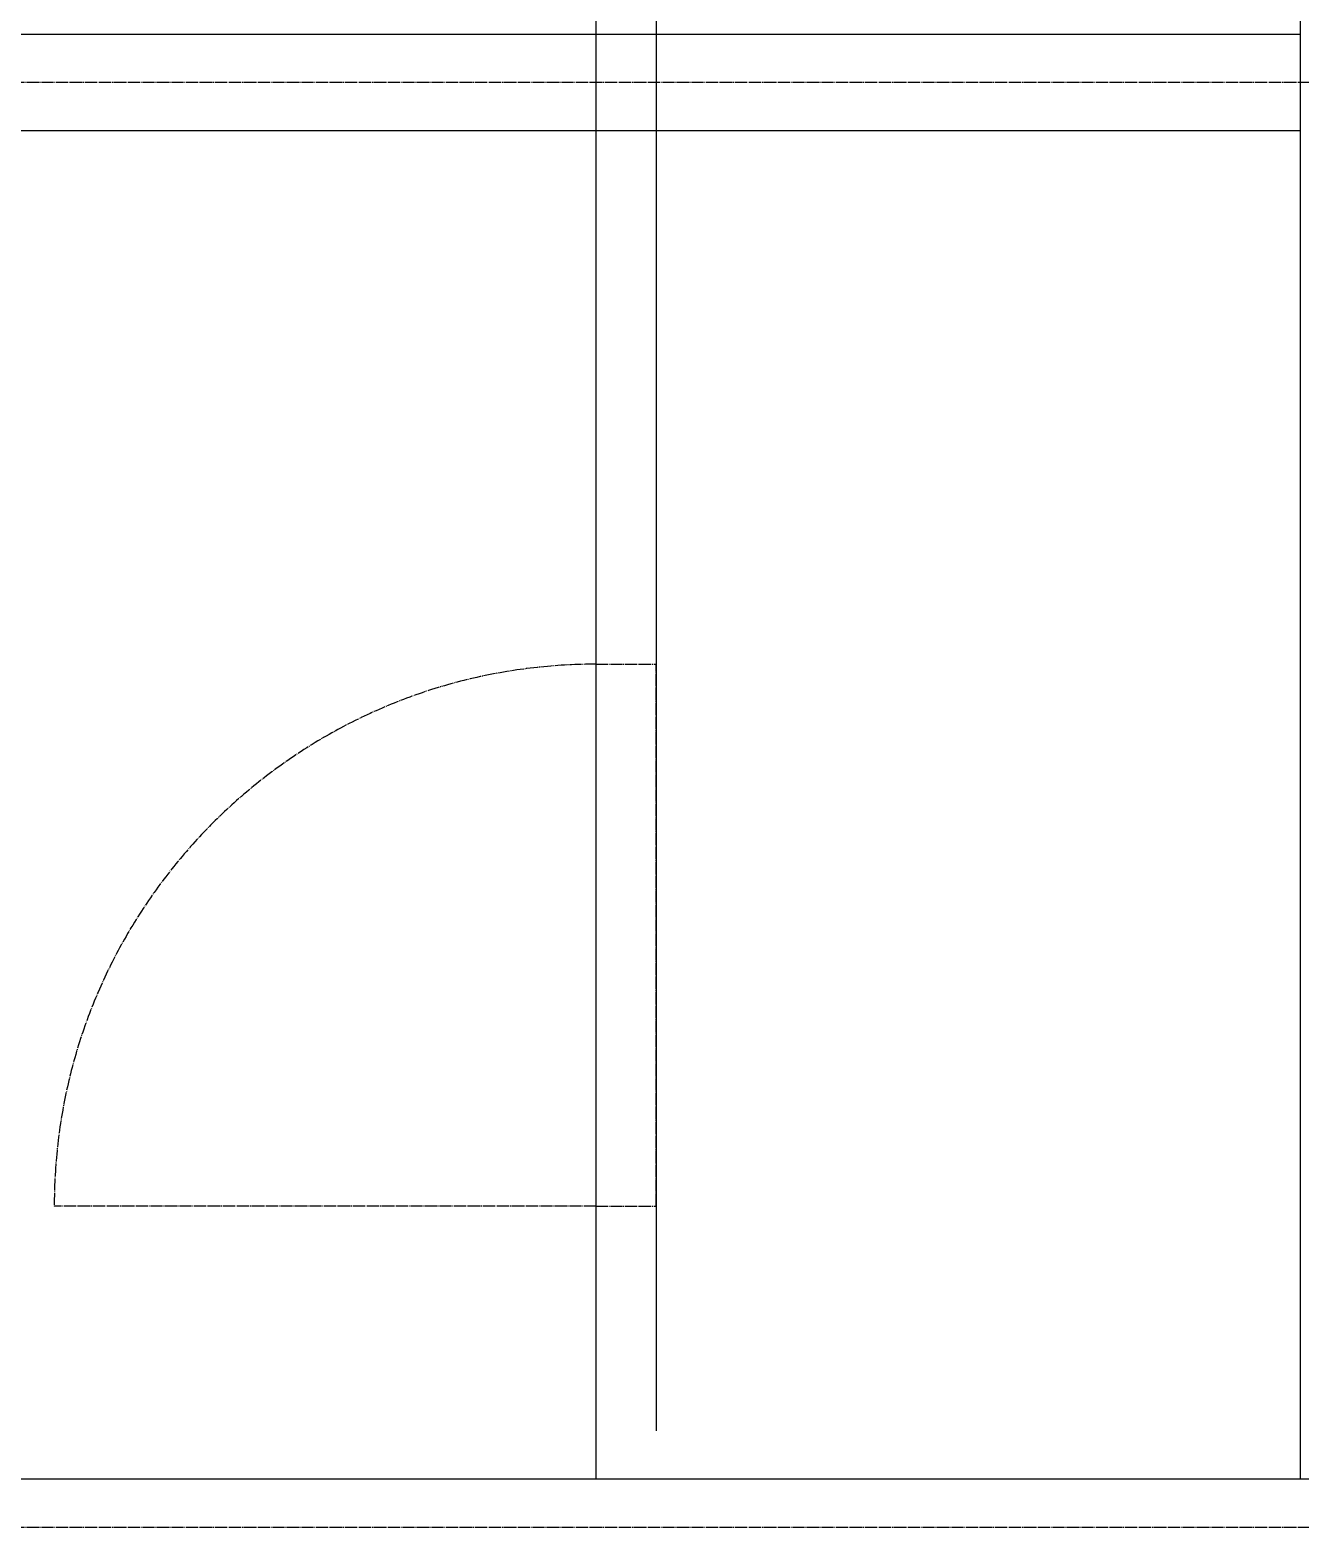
# Model space of a CAD drawing. Header units: millimetres. Extents: x -10810 to 173005, y -5940 to 37270.
# Drawn here: x 5667 to 7777, y 23697 to 26184 of the extents above; entities that cross this region are included whole.
import ezdxf

# ---------------------------------------------------------------- set-up
doc = ezdxf.new("R2010")
doc.units = ezdxf.units.MM
doc.linetypes.add('Штрих-пунктир', pattern=[24, 20, -1.5, 1, -1.5])
for name, color, linetype in [('Двери', 100, 'Continuous'), ('Оси 2', 240, 'Continuous'), ('Стены', 40, 'Continuous')]:
    doc.layers.add(name, color=color, linetype=linetype)

# ---------------------------------------------------------------- blocks, each defined once
blk = doc.blocks.new('A$C69d2e614')
at = {"layer": 'Двери', "linetype": 'Штрих-пунктир'}
for p, q in [((900, 900), (900, 0)), ((900, 900), (1000, 900)), ((1000, 0), (1000, 900)), ((900, 0), (0, 0)), ((900, 0), (1000, 0))]:
    blk.add_line(p, q, dxfattribs=at)
blk.add_arc((900, 0), 900, 90, 180, dxfattribs=at)

msp = doc.modelspace()

# ---------------------------------------------------------------- linework, layer by layer
at = {"layer": 'Оси 2', "linetype": 'Штрих-пунктир'}
for p, q in [((-8810, 26096.76), (33080, 26096.76)), ((-8810, 23696.76), (33080, 23696.76))]:
    msp.add_line(p, q, dxfattribs=at)
at = {"layer": 'Стены', "linetype": 'Continuous'}
for p, q in [((7777.304, 32016.76), (7777.304, 23776.76)), ((3737.304, 26176.76), (7777.304, 26176.76)), ((6607.304, 26176.76), (6607.304, 26016.76)), ((3737.304, 26016.76), (7777.304, 26016.76)), ((4602.255, 23776.76), (11977.304, 23776.76))]:
    msp.add_line(p, q, dxfattribs=at)
for points in [[(6607.304, 26776.76), (6607.304, 23776.76)], [(6707.304, 26696.76), (6707.304, 23856.76)]]:
    msp.add_lwpolyline(points, dxfattribs=at)

# ---------------------------------------------------------------- block references
at = {"layer": 'Двери', "linetype": 'Штрих-пунктир'}
msp.add_blockref('A$C69d2e614', (5707.305, 24230), dxfattribs=at)
msp.add_blockref('A$C69d2e614', (5707.305, 24230), dxfattribs=at)

doc.saveas('drawing.dxf')
